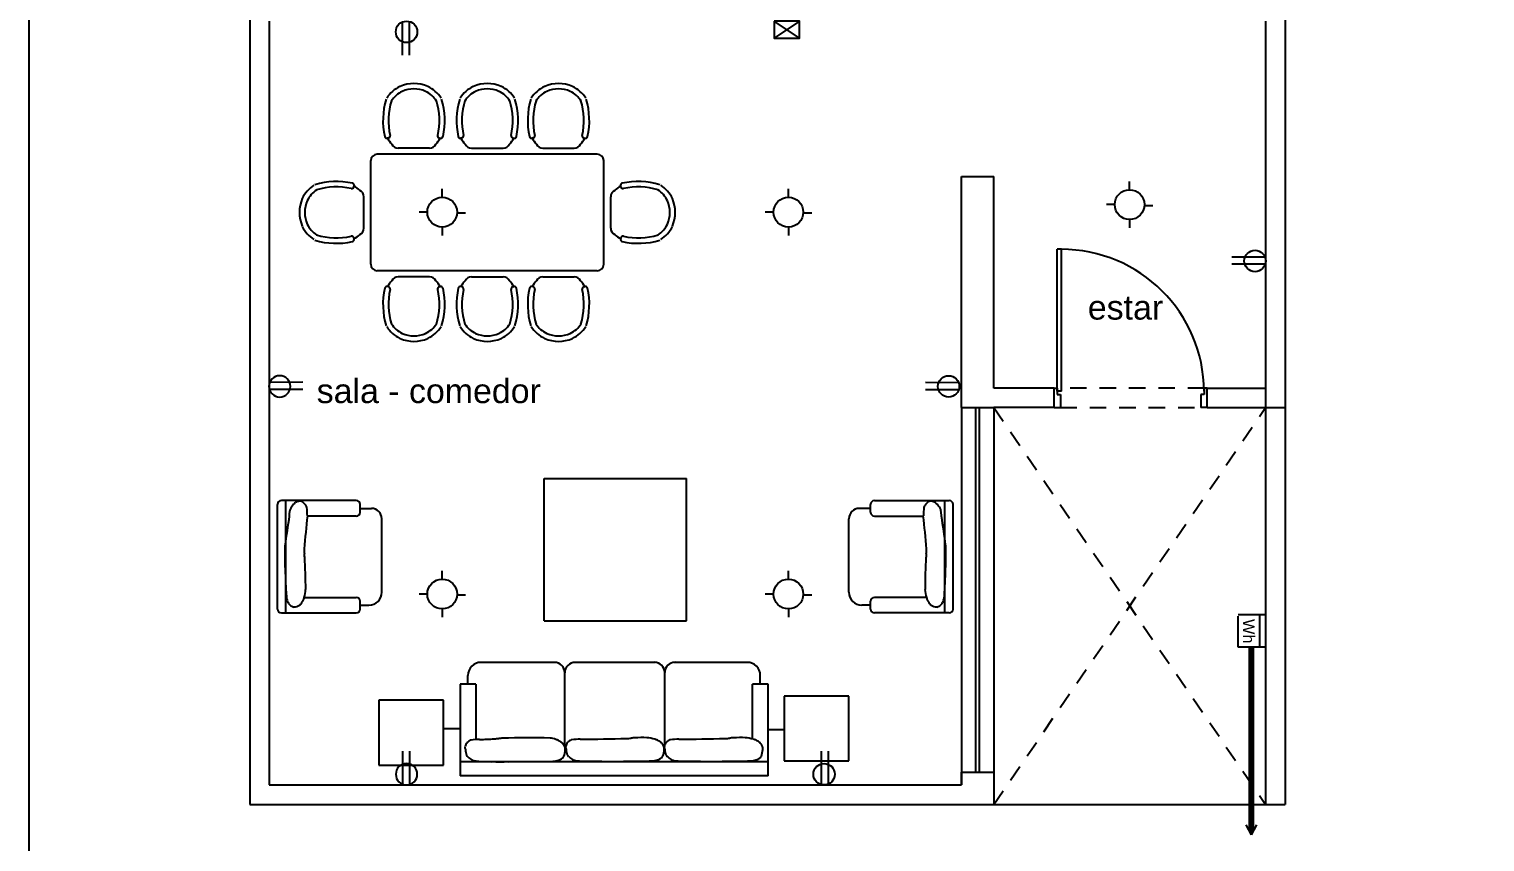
# Model space of a CAD drawing. Extents: x 113.5 to 158.5, y 213.2 to 243.2.
# Drawn here: x 113.48 to 124.73, y 224.59 to 230.86 of the extents above; entities that cross this region are included whole.
import ezdxf

# ---------------------------------------------------------------- set-up
doc = ezdxf.new("R2010")
doc.units = 0
doc.header["$LTSCALE"] = 0.02
doc.header["$MEASUREMENT"] = 0
for name, pattern in [('DASHED2', [0.375, 0.25, -0.125]), ('HIDDEN', [9.525, 6.35, -3.175]), ('TIMBRE', [25.5, 12, -3, 0.5, -3, 0.5, -3, 0.5, -3])]:
    doc.linetypes.add(name, pattern=pattern)
for name, color, linetype in [('02', 2, 'CONTINUOUS'), ('04', 3, 'CONTINUOUS'), ('5ACHU', 5, 'CONTINUOUS'), ('ELECTRICAS', 3, 'CONTINUOUS'), ('ESCALERA', 2, 'CONTINUOUS'), ('LINEA2', 2, 'CONTINUOUS'), ('PARED', 6, 'CONTINUOUS'), ('PUERTA', 1, 'CONTINUOUS'), ('SEGMENTADA', 3, 'HIDDEN'), ('TITULO', 4, 'CONTINUOUS'), ('VENTANA', 2, 'CONTINUOUS')]:
    doc.layers.add(name, color=color, linetype=linetype)
doc.styles.add('F-1', font='arial.ttf', dxfattribs={"height": 0.3})
doc.styles.get("Standard").update_dxf_attribs({"font": 'arial.ttf'})

# ---------------------------------------------------------------- blocks, each defined once
blk = doc.blocks.new('A$C66DD50C7')
at = {"layer": '02', "color": 4}
for p, q in [((0.179, 0.294), (0.179, 0.359)), ((0.064, 0.179), (0, 0.179)), ((0.294, 0.173), (0.359, 0.173)), ((0.179, 0.064), (0.179, 0))]:
    blk.add_line(p, q, dxfattribs=at)
blk.add_circle((0.179, 0.179), 0.115, dxfattribs=at)
blk = doc.blocks.new('A$C02662C4E')
at = {"layer": '04', "color": 3, "ltscale": 0.25}
for p, q in [((0, 0.115), (0.255, 0.114)), ((0, 0.06), (0.255, 0.06))]:
    blk.add_line(p, q, dxfattribs=at)
blk.add_circle((0.179, 0.083), 0.0828, dxfattribs=at)
blk = doc.blocks.new('A$C1D887087')
at = {"layer": 'ELECTRICAS', "color": 3, "ltscale": 0.15}
for p, q in [((0, 0), (0.132, 0.196)), ((0.132, 0), (0, 0.196))]:
    blk.add_line(p, q, dxfattribs=at)
at = {"layer": 'ELECTRICAS', "color": 3}
blk.add_lwpolyline([(0.132, 0.196), (0, 0.196), (0, 0), (0.132, 0)], close=True, dxfattribs=at)

msp = doc.modelspace()

# ---------------------------------------------------------------- hatches: boundary and pattern name
at = {"layer": 'ELECTRICAS', "linetype": 'TIMBRE'}
h = msp.add_hatch(color=2, dxfattribs=at)
h.paths.add_polyline_path([(122.919, 225.05), (122.932, 225.031), (122.932, 226.09), (122.919, 226.09)])
h.paths.add_polyline_path([(122.919, 224.655), (122.926, 224.642), (122.932, 224.653), (122.932, 225.031), (122.919, 225.05)])

# ---------------------------------------------------------------- linework, layer by layer
at = {"layer": '5ACHU', "color": 1}
msp.add_lwpolyline([(113.482, 213.238), (113.482, 243.238), (158.482, 243.238), (158.482, 213.238)], close=True, dxfattribs=at)
at = {"layer": 'ELECTRICAS', "color": 43, "ltscale": 0.25}
msp.add_line((123.038, 230.082), (123.038, 229.925), dxfattribs=at)
msp.add_line((123.038, 230.082), (123.038, 229.925), dxfattribs=at)
at = {"layer": 'ELECTRICAS', "color": 3, "linetype": 'TIMBRE'}
msp.add_line((122.991, 226.342), (122.991, 226.09), dxfattribs=at)
for points in [[(122.826, 226.342), (123.038, 226.342)], [(123.038, 226.342), (123.038, 226.09), (122.826, 226.09), (122.826, 226.342)]]:
    msp.add_lwpolyline(points, dxfattribs=at)
at = {"layer": 'ESCALERA', "color": 1}
for p, q in [((121.428, 228.067), (121.428, 229.164)), ((121.46, 228.067), (121.46, 229.164)), ((121.404, 228.091), (120.938, 228.091)), ((121.404, 228.091), (121.428, 228.091)), ((121.404, 227.941), (121.404, 228.091)), ((121.428, 228.091), (121.428, 228.042)), ((121.46, 228.067), (121.428, 228.067)), ((121.428, 228.042), (121.453, 228.042)), ((121.453, 228.042), (121.453, 227.941)), ((122.538, 228.042), (122.538, 227.941)), ((122.563, 228.042), (122.538, 228.042)), ((122.563, 228.091), (122.563, 228.042)), ((122.587, 228.091), (122.563, 228.091)), ((122.587, 228.091), (123.038, 228.091)), ((122.587, 227.941), (122.587, 228.091)), ((121.404, 227.941), (120.938, 227.941)), ((121.404, 227.941), (121.453, 227.941)), ((122.587, 227.941), (122.538, 227.941)), ((122.587, 227.941), (123.188, 227.941))]:
    msp.add_line(p, q, dxfattribs=at)
msp.add_arc((121.46, 228.062), 1.102, 0.2576, 90.0394, dxfattribs=at)
at = {"layer": 'LINEA2', "color": 1, "ltscale": 0.5}
for p, q in [((116.259, 230.024), (116.251, 230.022)), ((116.652, 230.024), (116.66, 230.022)), ((116.827, 230.024), (116.819, 230.022)), ((117.22, 230.024), (117.228, 230.022)), ((117.377, 230.024), (117.369, 230.022)), ((117.77, 230.024), (117.778, 230.022)), ((116.123, 229.049), (116.123, 229.849)), ((117.873, 229.899), (116.173, 229.899)), ((116.577, 229.946), (116.334, 229.946)), ((116.902, 229.946), (117.145, 229.946)), ((117.452, 229.946), (117.695, 229.946)), ((117.923, 229.049), (117.923, 229.849)), ((115.991, 229.645), (115.993, 229.653)), ((118.055, 229.645), (118.053, 229.653)), ((116.07, 229.328), (116.07, 229.57)), ((117.977, 229.328), (117.977, 229.57)), ((115.991, 229.253), (115.993, 229.245)), ((118.055, 229.253), (118.053, 229.245)), ((117.873, 228.999), (116.173, 228.999)), ((116.577, 228.952), (116.334, 228.952)), ((116.902, 228.952), (117.145, 228.952)), ((117.452, 228.952), (117.695, 228.952)), ((116.259, 228.874), (116.251, 228.876)), ((116.652, 228.874), (116.66, 228.876)), ((116.827, 228.874), (116.819, 228.876)), ((117.22, 228.874), (117.228, 228.876)), ((117.377, 228.874), (117.369, 228.876)), ((117.77, 228.874), (117.778, 228.876)), ((117.463, 226.294), (117.463, 227.394)), ((117.463, 227.394), (118.563, 227.394)), ((118.563, 226.294), (118.563, 227.394)), ((115.402, 226.385), (115.402, 227.193)), ((116.011, 227.223), (115.432, 227.223)), ((115.467, 226.355), (115.467, 227.223)), ((116.041, 227.133), (116.041, 227.193)), ((116.041, 227.163), (116.128, 227.163)), ((119.985, 227.163), (119.898, 227.163)), ((119.985, 227.133), (119.985, 227.193)), ((120.015, 227.223), (120.593, 227.223)), ((120.559, 226.355), (120.559, 227.223)), ((120.623, 226.385), (120.623, 227.193)), ((116.011, 227.103), (115.633, 227.103)), ((116.208, 226.515), (116.208, 227.083)), ((119.818, 226.515), (119.818, 227.083)), ((120.015, 227.103), (120.393, 227.103)), ((115.463, 226.478), (115.472, 226.478)), ((115.614, 226.475), (116.011, 226.475)), ((120.412, 226.475), (120.015, 226.475)), ((120.563, 226.478), (120.554, 226.478)), ((115.432, 226.355), (116.011, 226.355)), ((116.041, 226.385), (116.041, 226.445)), ((116.041, 226.415), (116.108, 226.415)), ((119.985, 226.415), (119.918, 226.415)), ((119.985, 226.385), (119.985, 226.445)), ((120.593, 226.355), (120.015, 226.355)), ((117.463, 226.294), (118.563, 226.294)), ((117.542, 225.973), (116.974, 225.973)), ((118.324, 225.973), (117.702, 225.973)), ((119.033, 225.973), (118.464, 225.973)), ((116.814, 225.806), (116.814, 225.096)), ((116.934, 225.806), (116.814, 225.806)), ((116.874, 225.806), (116.874, 225.873)), ((116.934, 225.806), (116.934, 225.376)), ((117.622, 225.323), (117.622, 225.893)), ((118.394, 225.323), (118.394, 225.893)), ((119.193, 225.806), (119.073, 225.806)), ((119.073, 225.379), (119.073, 225.806)), ((119.133, 225.806), (119.133, 225.873)), ((119.193, 225.096), (119.193, 225.806)), ((116.686, 225.68), (116.186, 225.68)), ((116.186, 225.68), (116.186, 225.18)), ((116.686, 225.18), (116.686, 225.68)), ((119.318, 225.713), (119.318, 225.213)), ((119.818, 225.713), (119.318, 225.713)), ((119.818, 225.213), (119.818, 225.713)), ((116.814, 225.459), (116.686, 225.459)), ((119.318, 225.453), (119.193, 225.453)), ((116.186, 225.18), (116.686, 225.18)), ((119.193, 225.204), (116.814, 225.204)), ((116.934, 225.212), (116.934, 225.204)), ((119.073, 225.204), (119.073, 225.212)), ((119.318, 225.213), (119.818, 225.213)), ((119.193, 225.096), (116.814, 225.096))]:
    msp.add_line(p, q, dxfattribs=at)
for centre, radius, start, end in [((116.455, 230.198), 0.248, 115.5216, 147.4274), ((116.456, 230.177), 0.268, 66.4638, 113.5362), ((116.456, 230.177), 0.226, 66.4638, 113.5362), ((116.457, 230.198), 0.248, 32.5726, 64.4784), ((117.022, 230.198), 0.248, 115.5216, 147.4274), ((117.023, 230.177), 0.268, 66.4638, 113.5362), ((117.023, 230.177), 0.226, 66.4638, 113.5362), ((117.025, 230.198), 0.248, 32.5726, 64.4784), ((117.572, 230.198), 0.248, 115.5216, 147.4274), ((117.574, 230.177), 0.268, 66.4638, 113.5362), ((117.574, 230.177), 0.226, 66.4638, 113.5362), ((117.575, 230.198), 0.248, 32.5726, 64.4784), ((116.78, 230.159), 0.563, 162.9125, 192.7918), ((116.78, 230.159), 0.521, 162.9125, 192.7647), ((116.455, 230.198), 0.206, 115.5216, 147.4274), ((116.457, 230.198), 0.206, 32.5726, 64.4784), ((116.132, 230.159), 0.521, 347.2353, 17.0875), ((116.132, 230.159), 0.563, 347.2082, 17.0875), ((117.348, 230.159), 0.563, 162.9125, 192.7918), ((117.348, 230.159), 0.521, 162.9125, 192.7647), ((117.022, 230.198), 0.206, 115.5216, 147.4274), ((117.025, 230.198), 0.206, 32.5726, 64.4784), ((116.699, 230.159), 0.521, 347.2353, 17.0875), ((116.699, 230.159), 0.563, 347.2082, 17.0875), ((117.898, 230.159), 0.563, 162.9125, 192.7918), ((117.898, 230.159), 0.521, 162.9125, 192.7647), ((117.572, 230.198), 0.206, 115.5216, 147.4274), ((117.575, 230.198), 0.206, 32.5726, 64.4784), ((117.249, 230.159), 0.521, 347.2353, 17.0875), ((117.249, 230.159), 0.563, 347.2082, 17.0875), ((116.247, 230.038), 0.0167, 192.7918, 284.5406), ((116.412, 230.104), 0.179, 207.1134, 225.1255), ((116.255, 230.04), 0.0167, 284.5406, 12.7647), ((116.335, 230), 0.0542, 205.187, 269.8517), ((116.577, 230), 0.0542, 270.1483, 334.813), ((116.5, 230.104), 0.179, 314.8745, 332.8866), ((116.656, 230.04), 0.0167, 167.2353, 255.4594), ((116.664, 230.038), 0.0167, 255.4594, 347.2082), ((116.815, 230.038), 0.0167, 192.7918, 284.5406), ((116.979, 230.104), 0.179, 207.1134, 225.1255), ((116.823, 230.04), 0.0167, 284.5406, 12.7647), ((116.902, 230), 0.0542, 205.187, 269.8517), ((117.145, 230), 0.0542, 270.1483, 334.813), ((117.068, 230.104), 0.179, 314.8745, 332.8866), ((117.224, 230.04), 0.0167, 167.2353, 255.4594), ((117.232, 230.038), 0.0167, 255.4594, 347.2082), ((117.365, 230.038), 0.0167, 192.7918, 284.5406), ((117.529, 230.104), 0.179, 207.1134, 225.1255), ((117.373, 230.04), 0.0167, 284.5406, 12.7647), ((117.452, 230), 0.0542, 205.187, 269.8517), ((117.695, 230), 0.0542, 270.1483, 334.813), ((117.618, 230.104), 0.179, 314.8745, 332.8866), ((117.774, 230.04), 0.0167, 167.2353, 255.4594), ((117.782, 230.038), 0.0167, 255.4594, 347.2082), ((116.173, 229.849), 0.05, 90, 180), ((117.873, 229.849), 0.05, 0, 90), ((115.817, 229.45), 0.248, 122.5726, 154.4784), ((115.817, 229.45), 0.206, 122.5726, 154.4784), ((115.856, 229.125), 0.563, 77.2082, 107.0875), ((115.856, 229.125), 0.521, 77.2353, 107.0875), ((115.975, 229.65), 0.0167, 257.2353, 345.4594), ((115.977, 229.658), 0.0167, 345.4594, 77.2082), ((115.912, 229.493), 0.179, 44.8745, 62.8866), ((116.015, 229.57), 0.0542, 0.1483, 64.813), ((118.031, 229.57), 0.0542, 115.187, 179.8517), ((118.135, 229.493), 0.179, 117.1134, 135.1255), ((118.07, 229.658), 0.0167, 102.7918, 194.5406), ((118.072, 229.65), 0.0167, 194.5406, 282.7647), ((118.19, 229.125), 0.563, 72.9125, 102.7918), ((118.19, 229.125), 0.521, 72.9125, 102.7647), ((118.23, 229.45), 0.206, 25.5216, 57.4274), ((118.23, 229.45), 0.248, 25.5216, 57.4274), ((115.839, 229.449), 0.268, 156.4638, 203.5362), ((115.839, 229.449), 0.226, 156.4638, 203.5362), ((118.208, 229.449), 0.226, 336.4638, 23.5362), ((118.208, 229.449), 0.268, 336.4638, 23.5362), ((115.817, 229.448), 0.248, 205.5216, 237.4274), ((115.817, 229.448), 0.206, 205.5216, 237.4274), ((115.856, 229.773), 0.521, 252.9125, 282.7647), ((115.912, 229.405), 0.179, 297.1134, 315.1255), ((116.015, 229.328), 0.0542, 295.187, 359.8517), ((118.031, 229.328), 0.0542, 180.1483, 244.813), ((118.135, 229.405), 0.179, 224.8745, 242.8866), ((118.19, 229.773), 0.521, 257.2353, 287.0875), ((118.23, 229.448), 0.206, 302.5726, 334.4784), ((118.23, 229.448), 0.248, 302.5726, 334.4784), ((115.856, 229.773), 0.563, 252.9125, 282.7918), ((115.975, 229.249), 0.0167, 14.5406, 102.7647), ((115.977, 229.241), 0.0167, 282.7918, 14.5406), ((118.07, 229.241), 0.0167, 165.4594, 257.2082), ((118.072, 229.249), 0.0167, 77.2353, 165.4594), ((118.19, 229.773), 0.563, 257.2082, 287.0875), ((116.173, 229.049), 0.05, 180, 270), ((116.335, 228.898), 0.0542, 90.1483, 154.813), ((116.577, 228.898), 0.0542, 25.187, 89.8517), ((116.902, 228.898), 0.0542, 90.1483, 154.813), ((117.145, 228.898), 0.0542, 25.187, 89.8517), ((117.452, 228.898), 0.0542, 90.1483, 154.813), ((117.695, 228.898), 0.0542, 25.187, 89.8517), ((117.873, 229.049), 0.05, 270, 0), ((116.78, 228.739), 0.563, 167.2082, 197.0875), ((116.247, 228.86), 0.0167, 75.4594, 167.2082), ((116.412, 228.794), 0.179, 134.8745, 152.8866), ((116.255, 228.858), 0.0167, 347.2353, 75.4594), ((116.78, 228.739), 0.521, 167.2353, 197.0875), ((116.5, 228.794), 0.179, 27.1134, 45.1255), ((116.132, 228.739), 0.521, 342.9125, 12.7647), ((116.656, 228.858), 0.0167, 104.5406, 192.7647), ((116.664, 228.86), 0.0167, 12.7918, 104.5406), ((116.132, 228.739), 0.563, 342.9125, 12.7918), ((117.348, 228.739), 0.563, 167.2082, 197.0875), ((116.815, 228.86), 0.0167, 75.4594, 167.2082), ((116.979, 228.794), 0.179, 134.8745, 152.8866), ((117.348, 228.739), 0.521, 167.2353, 197.0875), ((116.823, 228.858), 0.0167, 347.2353, 75.4594), ((117.068, 228.794), 0.179, 27.1134, 45.1255), ((116.699, 228.739), 0.521, 342.9125, 12.7647), ((117.224, 228.858), 0.0167, 104.5406, 192.7647), ((117.232, 228.86), 0.0167, 12.7918, 104.5406), ((116.699, 228.739), 0.563, 342.9125, 12.7918), ((117.898, 228.739), 0.563, 167.2082, 197.0875), ((117.365, 228.86), 0.0167, 75.4594, 167.2082), ((117.529, 228.794), 0.179, 134.8745, 152.8866), ((117.373, 228.858), 0.0167, 347.2353, 75.4594), ((117.898, 228.739), 0.521, 167.2353, 197.0875), ((117.618, 228.794), 0.179, 27.1134, 45.1255), ((117.249, 228.739), 0.521, 342.9125, 12.7647), ((117.774, 228.858), 0.0167, 104.5406, 192.7647), ((117.782, 228.86), 0.0167, 12.7918, 104.5406), ((117.249, 228.739), 0.563, 342.9125, 12.7918), ((116.455, 228.7), 0.248, 212.5726, 244.4784), ((116.455, 228.7), 0.206, 212.5726, 244.4784), ((116.456, 228.721), 0.226, 246.4638, 293.5362), ((116.457, 228.7), 0.206, 295.5216, 327.4274), ((116.457, 228.7), 0.248, 295.5216, 327.4274), ((117.022, 228.7), 0.248, 212.5726, 244.4784), ((117.022, 228.7), 0.206, 212.5726, 244.4784), ((117.023, 228.721), 0.226, 246.4638, 293.5362), ((117.025, 228.7), 0.206, 295.5216, 327.4274), ((117.025, 228.7), 0.248, 295.5216, 327.4274), ((117.572, 228.7), 0.248, 212.5726, 244.4784), ((117.572, 228.7), 0.206, 212.5726, 244.4784), ((117.574, 228.721), 0.226, 246.4638, 293.5362), ((117.575, 228.7), 0.206, 295.5216, 327.4274), ((117.575, 228.7), 0.248, 295.5216, 327.4274), ((116.456, 228.721), 0.268, 246.4638, 293.5362), ((117.023, 228.721), 0.268, 246.4638, 293.5362), ((117.574, 228.721), 0.268, 246.4638, 293.5362), ((115.432, 227.193), 0.03, 90, 180), ((115.907, 227.081), 0.416, 171.3526, 176.9856), ((115.556, 227.134), 0.0603, 149.8452, 171.3526), ((115.653, 227.078), 0.172, 137.1683, 149.8452), ((115.59, 227.136), 0.0873, 125.2031, 137.1683), ((115.583, 227.146), 0.0745, 112.2473, 125.2031), ((115.56, 227.263), 0.0442, 261.8742, 292.6971), ((115.571, 227.176), 0.0424, 77.2823, 112.2473), ((115.567, 227.161), 0.058, 47.5003, 77.2823), ((115.537, 227.127), 0.103, 33.038, 47.5003), ((115.597, 227.166), 0.032, 6.9135, 33.038), ((114.993, 227.093), 0.64, 1.1176, 6.9135), ((116.011, 227.193), 0.03, 360, 90), ((116.128, 227.083), 0.08, 360, 90), ((119.898, 227.083), 0.08, 90, 180), ((120.015, 227.193), 0.03, 90, 180), ((121.033, 227.093), 0.64, 173.0865, 178.8824), ((120.429, 227.166), 0.032, 146.962, 173.0865), ((120.489, 227.127), 0.103, 132.4997, 146.962), ((120.458, 227.161), 0.058, 102.7177, 132.4997), ((120.455, 227.176), 0.0424, 67.7527, 102.7177), ((120.466, 227.263), 0.0442, 247.3029, 278.1258), ((120.443, 227.146), 0.0745, 54.7969, 67.7527), ((120.435, 227.136), 0.0873, 42.8317, 54.7969), ((120.373, 227.078), 0.172, 30.1548, 42.8317), ((120.47, 227.134), 0.0603, 8.6474, 30.1548), ((120.118, 227.081), 0.416, 3.0144, 8.6474), ((120.593, 227.193), 0.03, 360, 90), ((128.533, 225.068), 13.198, 171.1332, 172.1326), ((125.658, 225.978), 10.088, 173.5832, 175.0424), ((116.011, 227.133), 0.03, 270, 360), ((120.015, 227.133), 0.03, 180, 270), ((110.368, 225.978), 10.088, 4.9576, 6.4168), ((107.493, 225.068), 13.198, 7.8674, 8.8668), ((127.022, 226.804), 11.564, 179.6486, 180), ((123.577, 226.804), 8.118, 180, 180.4194), ((123.008, 227.419), 7.423, 184.395, 184.6677), ((110.84, 226.425), 4.786, 4.3281, 4.6677), ((125.186, 226.425), 4.786, 175.3323, 175.6719), ((113.017, 227.419), 7.423, 355.3323, 355.605), ((109.003, 226.804), 11.564, 360, 0.3514), ((112.449, 226.804), 8.118, 359.5806, 360), ((131.852, 227.309), 16.403, 181.9723, 182.713), ((110.764, 226.518), 4.856, 0.2082, 3.1672), ((125.262, 226.518), 4.856, 176.8328, 179.7918), ((104.174, 227.309), 16.403, 357.287, 358.0277), ((116.805, 226.611), 1.34, 183.3683, 185.9595), ((115.569, 226.482), 0.0973, 185.9595, 208.4059), ((115.497, 226.505), 0.116, 332.5798, 344.4111), ((115.317, 226.555), 0.303, 344.4111, 356.2666), ((116.011, 226.445), 0.03, 360, 90), ((116.108, 226.515), 0.1, 270, 360), ((119.918, 226.515), 0.1, 180, 270), ((120.015, 226.445), 0.03, 90, 180), ((120.708, 226.555), 0.303, 183.7334, 195.5889), ((120.529, 226.505), 0.116, 195.5889, 207.4202), ((120.457, 226.482), 0.0973, 331.5941, 354.0405), ((119.221, 226.611), 1.34, 354.0405, 356.6317), ((115.432, 226.385), 0.03, 180, 270), ((115.552, 226.473), 0.0783, 208.4059, 233.46), ((115.537, 226.452), 0.0518, 233.46, 261.8742), ((115.535, 226.445), 0.0442, 261.8742, 292.6971), ((115.518, 226.486), 0.0886, 292.6971, 306.8551), ((115.526, 226.476), 0.0765, 306.8551, 322.1045), ((115.469, 226.52), 0.148, 322.1045, 332.5798), ((116.011, 226.385), 0.03, 270, 360), ((120.015, 226.385), 0.03, 180, 270), ((120.557, 226.52), 0.148, 207.4202, 217.8955), ((120.5, 226.476), 0.0765, 217.8955, 233.1449), ((120.507, 226.486), 0.0886, 233.1449, 247.3029), ((120.49, 226.445), 0.0442, 247.3029, 278.1258), ((120.489, 226.452), 0.0518, 278.1258, 306.54), ((120.473, 226.473), 0.0783, 306.54, 331.5941), ((120.593, 226.385), 0.03, 270, 360), ((116.974, 225.873), 0.1, 90, 180), ((117.542, 225.893), 0.08, 360, 90), ((117.702, 225.893), 0.08, 90, 180), ((118.314, 225.894), 0.08, 360, 90), ((118.474, 225.894), 0.08, 90, 180), ((119.033, 225.873), 0.1, 360, 90), ((116.909, 225.312), 0.058, 137.5003, 167.2823), ((116.942, 225.281), 0.103, 123.038, 137.5003), ((116.903, 225.341), 0.032, 96.9135, 123.038), ((116.976, 224.738), 0.64, 91.1176, 96.9135), ((116.925, 227.377), 2, 271.1176, 274.395), ((116.509, 232.784), 7.423, 274.395, 274.6677), ((117.503, 220.615), 4.786, 94.3281, 94.6677), ((117.338, 214.994), 10.396, 89.0634, 91.0857), ((117.494, 225.23), 0.159, 68.3883, 84.7709), ((117.521, 225.266), 0.116, 62.5798, 74.4111), ((117.506, 225.237), 0.148, 52.1045, 62.5798), ((117.551, 225.294), 0.0765, 36.8551, 52.1045), ((117.541, 225.287), 0.0886, 22.6971, 36.8551), ((117.686, 225.314), 0.058, 137.5003, 167.2823), ((117.72, 225.284), 0.103, 123.038, 137.5003), ((117.681, 225.344), 0.032, 96.9135, 123.038), ((117.754, 224.74), 0.64, 91.1176, 96.9135), ((117.62, 245), 19.621, 270.3565, 271.4028), ((117.531, 232.786), 7.423, 274.395, 274.6677), ((118.525, 220.618), 4.786, 94.3281, 94.6677), ((118.213, 224.738), 0.654, 86.2666, 94.3281), ((118.236, 225.088), 0.303, 74.4111, 86.2666), ((118.286, 225.268), 0.116, 62.5798, 74.4111), ((118.271, 225.24), 0.148, 52.1045, 62.5798), ((118.315, 225.297), 0.0765, 36.8551, 52.1045), ((118.306, 225.289), 0.0886, 22.6971, 36.8551), ((118.448, 225.314), 0.058, 137.5003, 167.2823), ((118.482, 225.284), 0.103, 123.038, 137.5003), ((118.443, 225.344), 0.032, 96.9135, 123.038), ((118.516, 224.74), 0.64, 91.1176, 96.9135), ((118.381, 245), 19.621, 270.3565, 271.4028), ((118.293, 232.786), 7.423, 274.395, 274.6677), ((119.286, 220.618), 4.786, 94.3281, 94.6677), ((118.975, 224.738), 0.654, 86.2666, 94.3281), ((118.997, 225.088), 0.303, 74.4111, 86.2666), ((119.048, 225.268), 0.116, 62.5798, 74.4111), ((119.033, 225.24), 0.148, 52.1045, 62.5798), ((119.077, 225.297), 0.0765, 36.8551, 52.1045), ((119.067, 225.289), 0.0886, 22.6971, 36.8551), ((116.893, 225.315), 0.0424, 167.2823, 202.2473), ((117.342, 225.37), 0.493, 188.2307, 193.2615), ((116.933, 225.307), 0.0873, 215.2031, 227.1683), ((116.991, 225.369), 0.172, 227.1683, 239.8452), ((117.553, 225.293), 0.0783, 298.4059, 323.46), ((117.41, 225.312), 0.216, 342.3982, 356.2836), ((117.582, 225.304), 0.0442, 351.8742, 22.6971), ((117.671, 225.318), 0.0424, 167.2823, 202.2473), ((118.12, 225.372), 0.493, 188.2307, 193.2615), ((117.711, 225.31), 0.0873, 215.2031, 227.1683), ((117.769, 225.372), 0.172, 227.1683, 239.8452), ((118.309, 225.312), 0.0973, 275.9595, 298.4059), ((118.318, 225.296), 0.0783, 298.4059, 323.46), ((118.175, 225.314), 0.216, 342.3982, 356.2836), ((118.347, 225.306), 0.0442, 351.8742, 22.6971), ((118.433, 225.318), 0.0424, 167.2823, 202.2473), ((118.882, 225.372), 0.493, 188.2307, 193.2615), ((118.473, 225.31), 0.0873, 215.2031, 227.1683), ((118.531, 225.372), 0.172, 227.1683, 239.8452), ((119.07, 225.312), 0.0973, 275.9595, 298.4059), ((119.08, 225.296), 0.0783, 298.4059, 323.46), ((118.936, 225.314), 0.216, 342.3982, 356.2836), ((119.108, 225.306), 0.0442, 351.8742, 22.6971), ((116.935, 225.273), 0.0603, 239.8452, 261.3526), ((116.988, 225.624), 0.416, 261.3526, 266.9856), ((117.064, 227.065), 1.859, 266.9856, 269.6486), ((117.124, 236.77), 11.564, 269.6486, 270), ((117.124, 233.324), 8.118, 270, 270.4194), ((117.137, 264.486), 39.28, 270.068, 270.5466), ((117.455, 225.88), 0.675, 274.7548, 278.407), ((117.544, 225.31), 0.0973, 275.9595, 298.4059), ((117.713, 225.275), 0.0603, 239.8452, 261.3526), ((117.766, 225.626), 0.416, 261.3526, 266.9856), ((118.118, 252.39), 27.182, 269.2118, 269.9082), ((118.146, 236.773), 11.564, 269.6486, 270), ((118.146, 233.327), 8.118, 270, 270.4194), ((118.198, 226.244), 1.035, 270.4194, 273.3683), ((118.18, 226.548), 1.34, 273.3683, 275.9595), ((118.475, 225.275), 0.0603, 239.8452, 261.3526), ((118.528, 225.626), 0.416, 261.3526, 266.9856), ((118.88, 252.39), 27.182, 269.2118, 269.9082), ((118.908, 236.773), 11.564, 269.6486, 270), ((118.908, 233.327), 8.118, 270, 270.4194), ((118.959, 226.244), 1.035, 270.4194, 273.3683), ((118.941, 226.548), 1.34, 273.3683, 275.9595)]:
    msp.add_arc(centre, radius, start, end, dxfattribs=at)
at = {"layer": 'PARED', "color": 1}
for p, q in [((115.188, 237.376), (115.188, 224.876)), ((123.188, 235.026), (123.188, 230.776)), ((123.188, 231.076), (123.188, 224.876)), ((115.338, 230.926), (115.338, 225.026)), ((123.038, 230.926), (123.038, 228.176)), ((120.688, 229.726), (120.938, 229.726)), ((120.688, 227.941), (120.688, 229.726)), ((120.938, 228.091), (120.938, 229.726)), ((123.038, 228.176), (123.038, 224.876)), ((120.688, 227.941), (120.938, 227.941)), ((122.91, 226.09), (122.91, 224.673)), ((122.919, 226.09), (122.919, 224.653)), ((122.932, 226.09), (122.932, 224.653)), ((122.941, 226.09), (122.941, 224.67)), ((120.688, 225.126), (120.938, 225.126)), ((120.688, 225.126), (120.938, 225.126)), ((120.688, 225.126), (120.938, 225.126)), ((120.688, 225.026), (120.688, 225.126)), ((120.688, 225.126), (120.688, 225.026)), ((120.938, 225.126), (120.938, 224.876)), ((120.938, 225.126), (120.938, 224.876)), ((120.938, 225.126), (120.938, 224.876)), ((115.338, 225.026), (120.688, 225.026)), ((115.188, 224.876), (120.938, 224.876)), ((123.038, 224.876), (123.188, 224.876)), ((122.886, 224.717), (122.926, 224.642)), ((122.967, 224.717), (122.926, 224.642))]:
    msp.add_line(p, q, dxfattribs=at)
at = {"layer": 'PUERTA', "color": 1}
msp.add_line((121.46, 229.164), (121.428, 229.164), dxfattribs=at)
at = {"layer": 'SEGMENTADA', "color": 1}
for p, q in [((122.563, 228.091), (121.46, 228.091)), ((120.938, 224.876), (123.038, 227.941)), ((120.938, 227.941), (123.038, 224.876)), ((121.453, 227.941), (122.538, 227.941))]:
    msp.add_line(p, q, dxfattribs=at)
at = {"layer": 'VENTANA', "color": 1}
for p, q in [((120.688, 227.941), (120.688, 225.126)), ((120.798, 225.126), (120.798, 227.941)), ((120.828, 225.126), (120.828, 227.941)), ((120.938, 227.941), (120.938, 225.126)), ((120.938, 224.876), (122.91, 224.876)), ((122.941, 224.876), (123.038, 224.876))]:
    msp.add_line(p, q, dxfattribs=at)

# ---------------------------------------------------------------- block references
at = {"layer": 'ELECTRICAS', "color": 3, "linetype": 'HIDDEN', "ltscale": 0.15}
for p, rotation in [((116.482, 230.665), 90.00000000000304), ((119.543, 225.288), 270)]:
    msp.add_blockref('A$C02662C4E', p, dxfattribs=dict(at, rotation=rotation))
at = {"layer": 'ELECTRICAS', "linetype": 'DASHED2', "rotation": 90}
msp.add_blockref('A$C1D887087', (119.436, 230.794), dxfattribs=at)
at = {"layer": 'ELECTRICAS', "ltscale": 0.25}
for p in [(116.496, 229.272), (119.171, 229.272), (121.808, 229.33), (116.496, 226.322), (119.171, 226.322)]:
    msp.add_blockref('A$C66DD50C7', p, dxfattribs=at)
at = {"layer": 'ELECTRICAS', "color": 3, "linetype": 'HIDDEN', "ltscale": 0.15}
for p in [(122.777, 228.991), (120.409, 228.022)]:
    msp.add_blockref('A$C02662C4E', p, dxfattribs=at)
at = {"layer": 'ELECTRICAS', "color": 3, "linetype": 'HIDDEN', "ltscale": 0.15, "xscale": -1}
msp.add_blockref('A$C02662C4E', (115.598, 228.022), dxfattribs=at)
at = {"layer": 'ELECTRICAS', "color": 3, "linetype": 'HIDDEN', "ltscale": 0.15, "xscale": -1, "rotation": 90}
msp.add_blockref('A$C02662C4E', (116.482, 225.288), dxfattribs=at)

# ---------------------------------------------------------------- texts
at = {"layer": 'ELECTRICAS', "color": 4, "ltscale": 0.25, "style": 'F-1'}
msp.add_text('Wh', height=0.09, rotation=270, dxfattribs=at).set_placement((122.863, 226.308))
at = {"layer": 'TITULO'}
for s, p in [('estar', (121.664, 228.621)), ('sala - comedor', (115.705, 227.976))]:
    msp.add_text(s, height=0.1875, dxfattribs=at).set_placement(p)

doc.saveas('drawing.dxf')
